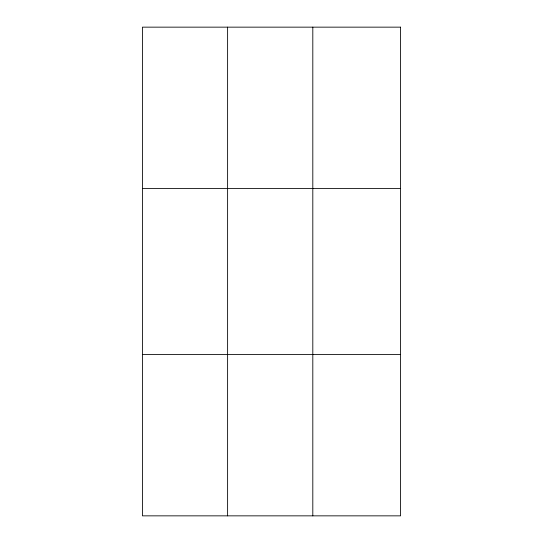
<?xml version="1.0" encoding="UTF-8"?>
<svg xmlns="http://www.w3.org/2000/svg" width="543" height="543" viewBox="0 0 543 543"><rect width="100%" height="100%" fill="white"/><g stroke="black" fill="none" stroke-linecap="round" stroke-linejoin="round"><path stroke-width="0.81" d="M227.612 515.85L227.612 27.15M312.809 515.85L312.809 27.15M142.422 188.421L400.578 188.421M142.422 354.579L400.578 354.579M400.578 27.15L400.578 515.85L142.422 515.85L142.422 27.15L400.578 27.15"/></g></svg>
